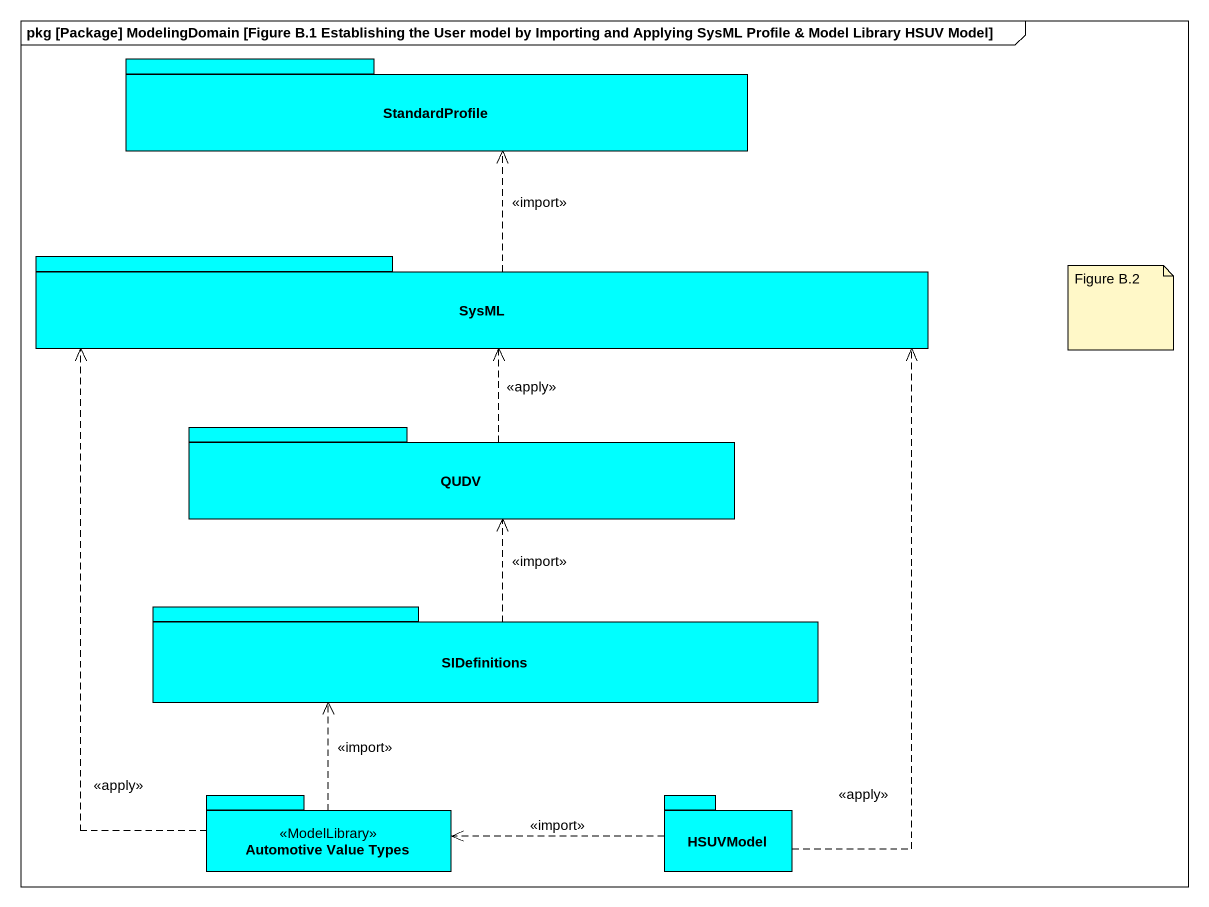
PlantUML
@startuml
mainframe pkg [Package] ModelingDomain [Figure B.1 Establishing the User model by Importing and Applying SysML Profile & Model Library HSUV Model]
package StandardProfile #00FFFF {
}
package SysML #00FFFF {
}
package QUDV #00FFFF {
}
package SIDefinitions #00FFFF {
}
package "Automotive Value Types" as Automotive_Value_Types <<ModelLibrary>> #00FFFF {
}
package HSUVModel #00FFFF {
}
SysML .up.> StandardProfile : <<import>>
QUDV .up.> SysML : <<apply>>
SIDefinitions .up.> QUDV : <<import>>
Automotive_Value_Types .up.> SysML : <<apply>>
Automotive_Value_Types .up.> SIDefinitions : <<import>>
HSUVModel .up.> SysML : <<apply>>
HSUVModel .left.> Automotive_Value_Types : <<import>>
note as N1
  Figure B.2
end note
@enduml
